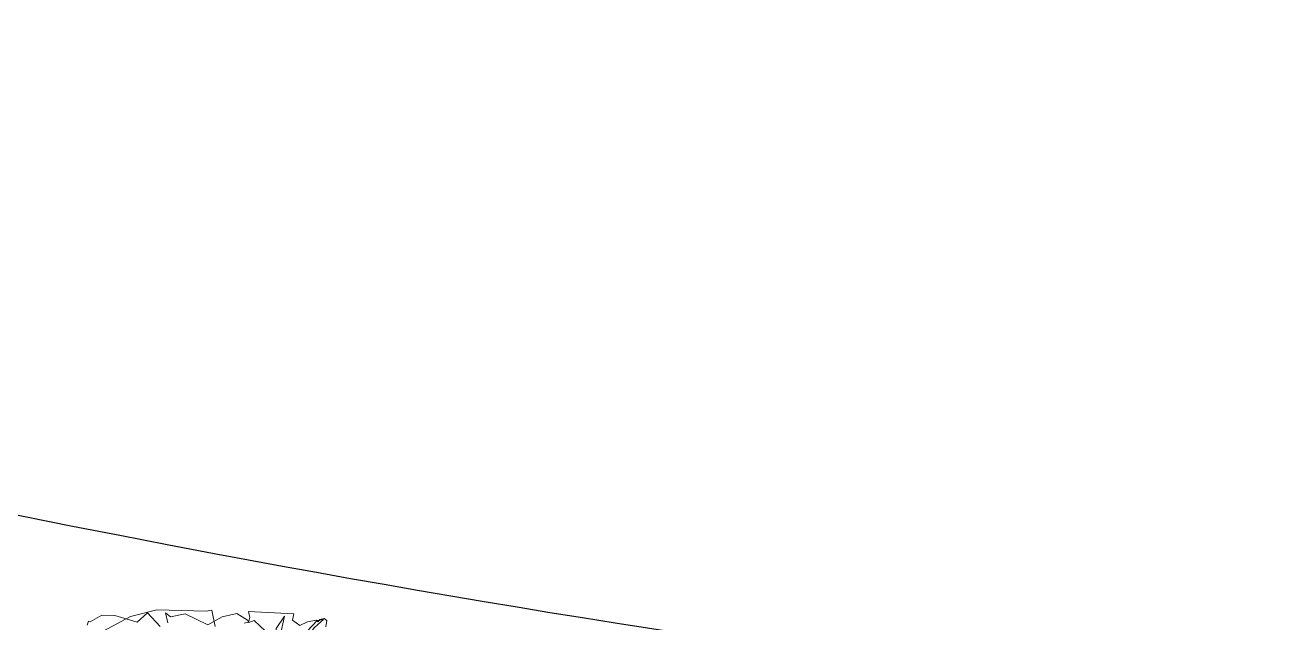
# Model space of a CAD drawing. Header units: millimetres. Extents: x 1418 to 1811, y 1796 to 1956.
# Drawn here: x 1479.548 to 1482.958, y 1864.197 to 1865.815 of the extents above; entities that cross this region are included whole.
import ezdxf

# ---------------------------------------------------------------- set-up
doc = ezdxf.new("R2010")
doc.units = ezdxf.units.MM
doc.layers.add('ARBRE', color=251, linetype='Continuous', lineweight=13)
doc.layers.add('VEGETAIS', color=3, linetype='Continuous')

# ---------------------------------------------------------------- blocks, each defined once
blk = doc.blocks.new('WMF26', base_point=(0, 0.001))
at = {"color": 85}
for points in [[(7.323, -12.446), (6.661, -12.657), (6.209, -12.686), (5.402, -12.512), (5.301, -12.512), (5.301, -12.234)], [(4.812, -12.198), (4.74, -12.198), (4.703, -12.272), (4.703, -12.373), (3.968, -12.198), (4.005, -12.097), (3.903, -11.987), (3.764, -12.025), (3.619, -12.025), (3.59, -11.987), (3.553, -12.025), (3.481, -12.025), (3.445, -11.987), (3.481, -11.885)]]:
    blk.add_lwpolyline(points, dxfattribs=at)
at = {"color": 106}
for points in [[(7.403, -12.648), (7.365, -12.71), (7.341, -12.695), (7.126, -12.766), (6.913, -12.721), (6.571, -12.543), (6.367, -12.665), (6.205, -12.402)], [(6.064, -12.436), (6.074, -12.613), (6.006, -12.528), (5.754, -12.535), (5.414, -12.282), (5.155, -12.37), (4.903, -12.376), (4.749, -12.239), (4.732, -12.194), (4.636, -12.211), (4.486, -11.999)], [(3.604, -12.013), (3.496, -12.013), (3.67, -11.911), (3.779, -11.809), (3.67, -11.736), (3.983, -11.736), (3.604, -12.013), (3.604, -12.013)], [(4.128, -12.188), (4.23, -11.947), (4.332, -11.875), (4.303, -12.013), (4.128, -12.188), (4.128, -12.188)]]:
    blk.add_lwpolyline(points, dxfattribs=at)
blk = doc.blocks.new('T2_02')
at = {"xscale": 0.3499999999999943, "yscale": 0.3499999999999943, "zscale": 0.3499999999999943}
blk.add_blockref('WMF26', (-2.2399, 1.997), dxfattribs=at)

msp = doc.modelspace()

# ---------------------------------------------------------------- linework, layer by layer
at = {"layer": 'VEGETAIS'}
msp.add_spline([(1489.4134, 1863.9212), (1485.3832, 1860.7774), (1481.3427, 1862.3657), (1477.9137, 1859.3571), (1473.6925, 1864.3841), (1480.0596, 1864.3842), (1489.4134, 1863.9212)], degree=3, dxfattribs=at)

# ---------------------------------------------------------------- block references
at = {"layer": 'ARBRE', "xscale": 0.4621142716754233, "yscale": 0.4621142716754233, "zscale": 0.4621142716754233, "rotation": 190.6551472559353}
msp.add_blockref('T2_02', (1480.0825, 1863.1167), dxfattribs=at)

doc.saveas('drawing.dxf')
